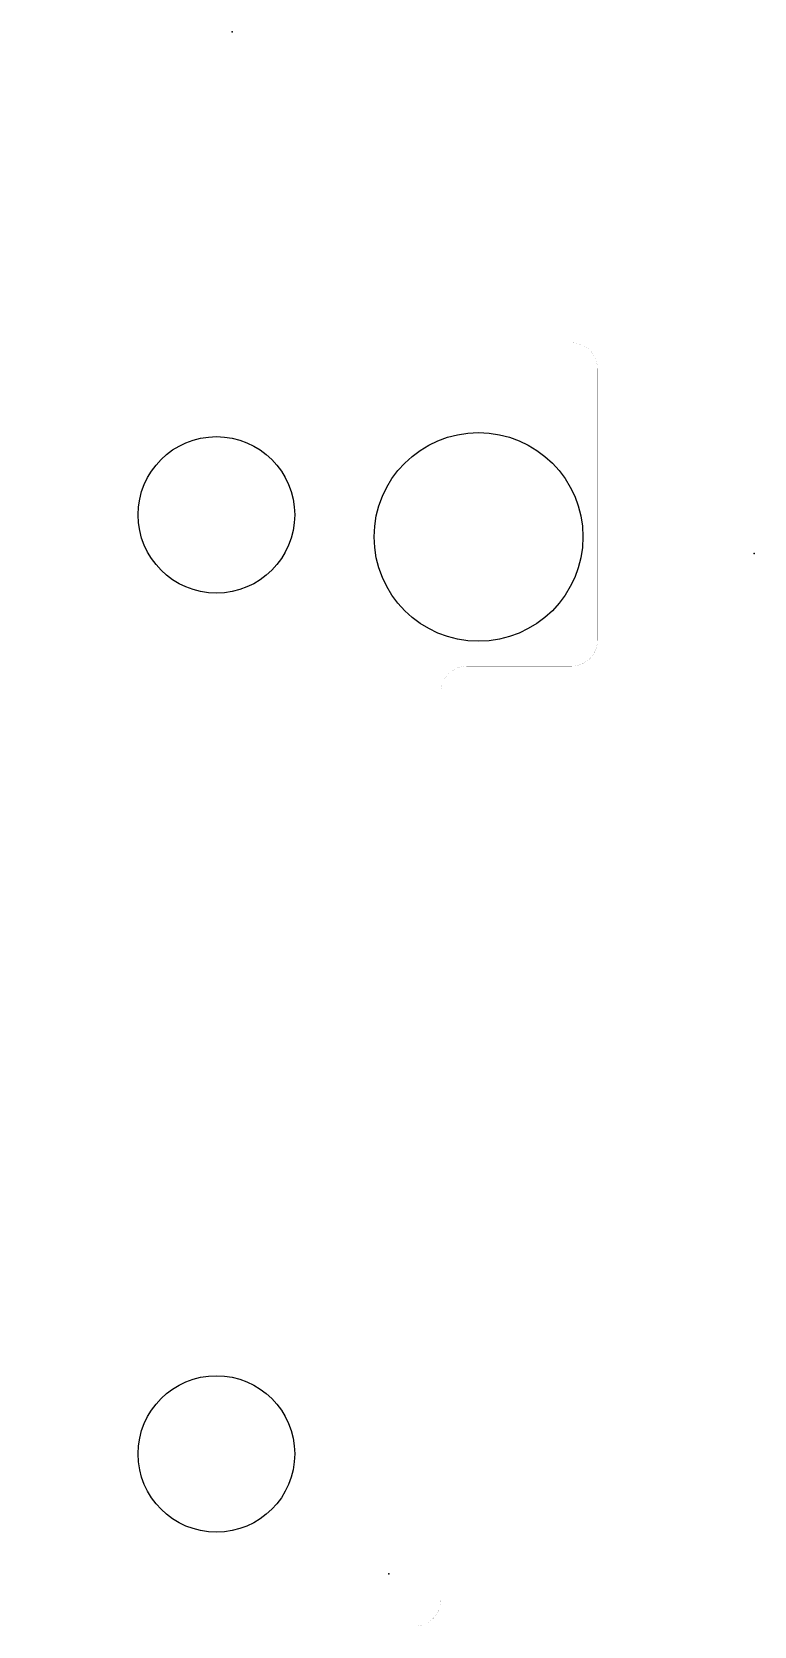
# Model space of a CAD drawing. Extents: x 0 to 169, y 0 to 191.
# Drawn here: x 154.76 to 168.6, y 160.9 to 191.46 of the extents above; entities that cross this region are included whole.
import ezdxf

# ---------------------------------------------------------------- set-up
doc = ezdxf.new("R2010")
doc.units = 0
doc.layers.add('20', color=7, linetype='CONTINUOUS')
doc.layers.add('23', color=7, linetype='CONTINUOUS')

msp = doc.modelspace()

# ---------------------------------------------------------------- linework, layer by layer
at = {"layer": '20', "const_width": 0.001}
for points in [[(165.1, 185.5), (144.2, 185.5)], [(165.6, 179.8), (165.6, 185)], [(163.1, 179.3), (165.1, 179.3)], [(162.6, 161.4), (162.6, 178.8)], [(144.2, 160.9), (162.1, 160.9)]]:
    msp.add_lwpolyline(points, dxfattribs=at)
at = {"layer": '20'}
for points, const_width in [([(165.6, 185, 0.4142), (165.1, 185.5)], 0.001), ([(165.1, 185.5002, 1), (165.1, 185.4998)], 0.0005), ([(165.1, 185.4998, 1), (165.1, 185.5002)], 0.0005), ([(165.6002, 185, 1), (165.5998, 185)], 0.0005), ([(165.5998, 185, 1), (165.6002, 185)], 0.0005), ([(165.1, 179.3, 0.4142), (165.6, 179.8)], 0.001), ([(165.6002, 179.8, 1), (165.5998, 179.8)], 0.0005), ([(165.5998, 179.8, 1), (165.6002, 179.8)], 0.0005), ([(163.1, 179.3, 0.4142), (162.6, 178.8)], 0.001), ([(163.1, 179.3003, 1), (163.1, 179.2998)], 0.0005), ([(163.1, 179.2998, 1), (163.1, 179.3003)], 0.0005), ([(165.1, 179.3003, 1), (165.1, 179.2998)], 0.0005), ([(165.1, 179.2998, 1), (165.1, 179.3003)], 0.0005), ([(162.6002, 178.8, 1), (162.5998, 178.8)], 0.0005), ([(162.5998, 178.8, 1), (162.6002, 178.8)], 0.0005), ([(162.1, 160.9, 0.4142), (162.6, 161.4)], 0.001), ([(162.6002, 161.4, 1), (162.5998, 161.4)], 0.0005), ([(162.5998, 161.4, 1), (162.6002, 161.4)], 0.0005), ([(162.1, 160.9002, 1), (162.1, 160.8998)], 0.0005), ([(162.1, 160.8998, 1), (162.1, 160.9002)], 0.0005)]:
    msp.add_lwpolyline(points, format="xyb", dxfattribs=dict(at, const_width=const_width))
for centre, radius in [((158.3, 182.2), 1.5), ((163.321, 181.778), 2), ((158.3, 164.2), 1.5)]:
    msp.add_circle(centre, radius, dxfattribs=at)
at = {"layer": '23'}
for p in [(158.6, 191.458), (168.6, 181.458), (161.6, 161.9)]:
    msp.add_point(p, dxfattribs=at)

doc.saveas('drawing.dxf')
